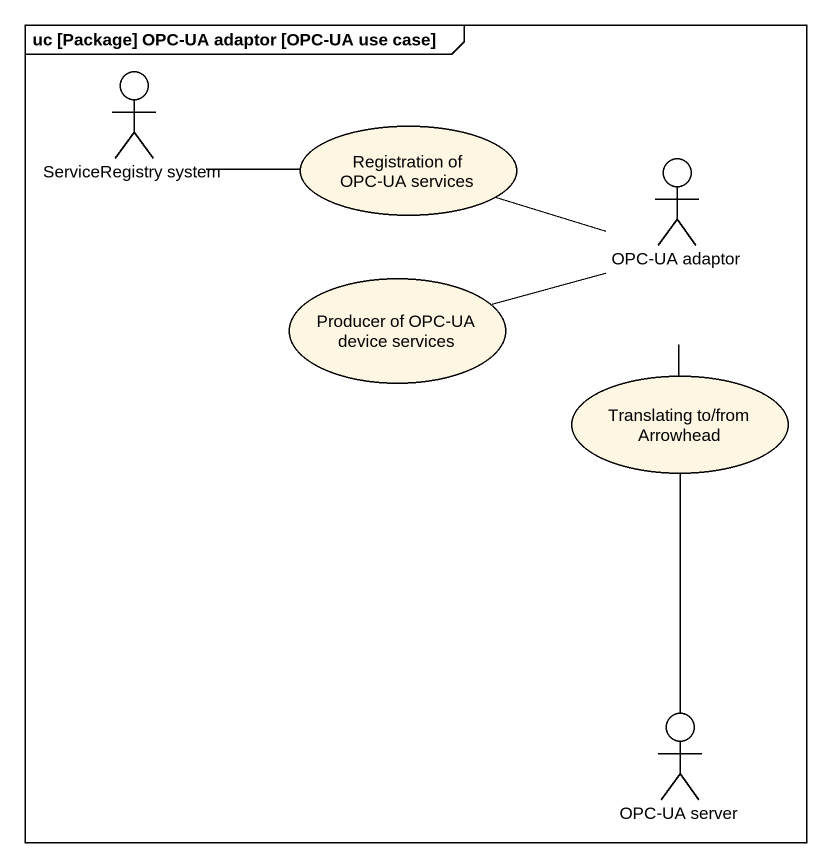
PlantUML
@startuml
mainframe uc [Package] OPC-UA adaptor [OPC-UA use case]
actor "ServiceRegistry system" as ServiceRegistry_system
usecase "Registration of OPC-UA services" as Registration_of_OPC_UA
actor "OPC-UA adaptor" as OPC_UA_adaptor
usecase "Producer of OPC-UA device services" as Producer_of_OPC_UA_device
usecase "Translating to/from Arrowhead" as Translating_to_from
actor "OPC-UA server" as OPC_UA_server
Registration_of_OPC_UA -left- ServiceRegistry_system
OPC_UA_adaptor -left- Registration_of_OPC_UA
OPC_UA_adaptor -left- Producer_of_OPC_UA_device
Translating_to_from -up- OPC_UA_adaptor
OPC_UA_server -up- Translating_to_from
@enduml
